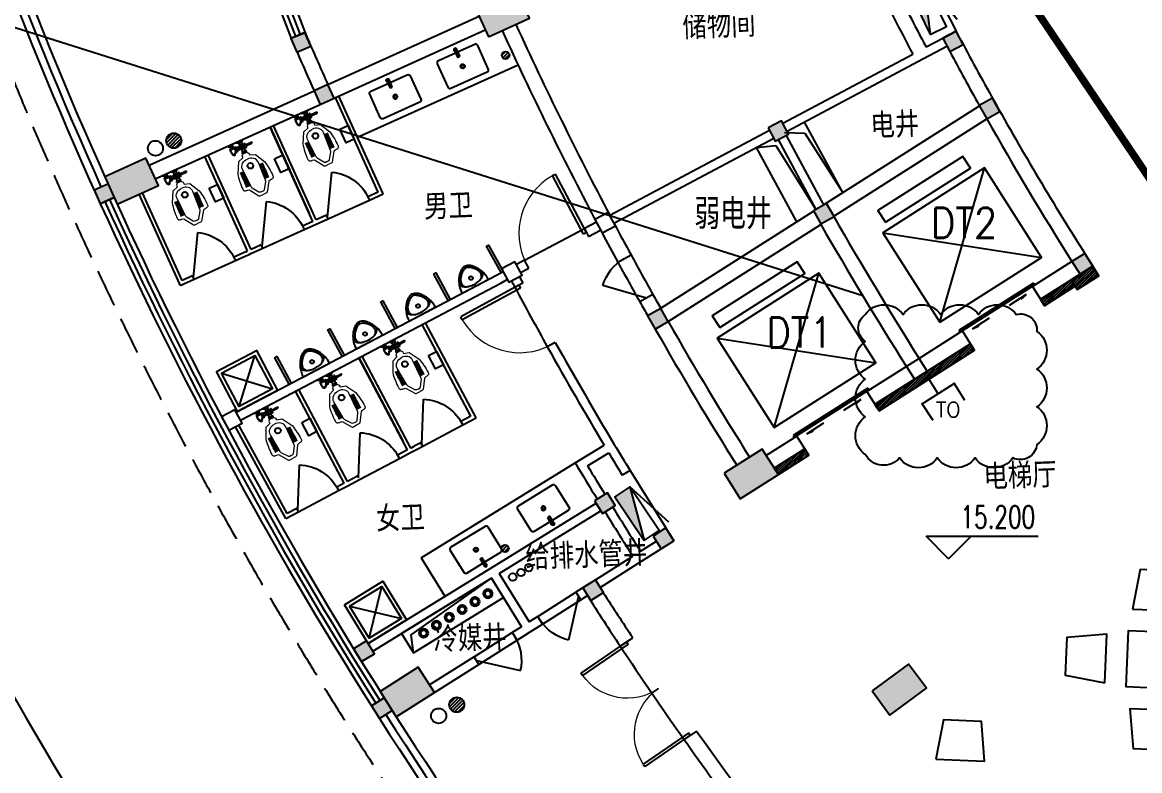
# Model space of a CAD drawing. Extents: x 13680 to 1640314, y -473492 to 65390.
# Drawn here: x 1470501 to 1485313, y -417729 to -407801 of the extents above; entities that cross this region are included whole.
import ezdxf
from ezdxf.enums import TextEntityAlignment as Align

# ---------------------------------------------------------------- set-up
doc = ezdxf.new("R2010")
doc.units = 0
doc.header["$LTSCALE"] = 1000
doc.header["$MEASUREMENT"] = 0
doc.linetypes.add('DASH', pattern=[0.35, 0.25, -0.1])
for name, color, linetype in [('0-桥架', 120, 'Continuous'), ('001', 93, 'Continuous'), ('ACS_FFG_FM_F', 7, 'Continuous'), ('AXIS', 1, 'Continuous'), ('COLUMN', 255, 'Continuous'), ('DIM_ELEV', 3, 'Continuous'), ('DIM_SYMB', 3, 'Continuous'), ('EQUIP-通讯', 6, 'Continuous'), ('LINE', 123, 'Continuous'), ('LVRTY', 153, 'Continuous'), ('PUB_HATCH', 8, 'Continuous'), ('PUB_TEXT', 7, 'Continuous'), ('S-提资20140812', 6, 'Continuous'), ('S-消防器材提资', 2, 'Continuous'), ('STAIR', 2, 'Continuous'), ('VPIPE-废水', 31, 'DASH'), ('VPIPE-污水', 2, 'DASH'), ('VPIPE-通气', 3, 'Continuous'), ('WALL', 255, 'Continuous'), ('WINDOW', 2, 'Continuous'), ('WIRE-照明', 120, 'Continuous'), ('卫生间洁具', 8, 'Continuous'), ('洁具', 5, 'Continuous'), ('装修家具', 8, 'Continuous')]:
    doc.layers.add(name, color=color, linetype=linetype)
doc.layers.add('74071 FF-SAN', color=4, linetype='Continuous', lineweight=20)
doc.layers.add('ACS_DLJ_QYG', color=6, linetype='Continuous', lineweight=50)
doc.styles.add('-DXTGEDITXT', font='GEDITXT', dxfattribs={"bigfont": 'DXT'})
doc.styles.add('_HZTXT', font='txt.shx', dxfattribs={"width": 0.8, "bigfont": 'HZTXT.shx'})
doc.styles.add('_TCH_DIM', font='SIMPLEX', dxfattribs={"bigfont": 'GBCBIG'})
doc.styles.add('_TCH_DIM_T3', font='SIMPLEX', dxfattribs={"width": 0.705882, "bigfont": 'GBCBIG'})
doc.styles.add('_TEL_DIM', font='SIMPLEX', dxfattribs={"width": 0.8, "height": 3.5, "bigfont": 'HZTXT'})
doc.styles.add('宋体', font='', dxfattribs={"width": 0.8})
doc.styles.get('宋体').set_extended_font_data('SimSun')
doc.linetypes.add('FENCELINE1', pattern='A,0.25,-0.1,[133,ltypeshp.shx,S=0.1,R=0,X=-0.1,Y=0],-0.1,1', length=1.45)
doc.dimstyles.new('_TCH_ARROW&&100', dxfattribs={"dimtxt": 297.5, "dimasz": 200, "dimexe": 250, "dimexo": 300, "dimgap": 126.25, "dimtad": 1, "dimdec": 0, "dimzin": 0, "dimdsep": 46, "dimtxsty": '_TCH_DIM_T3', "dimcen": 0.09, "dimclrt": 7, "dimazin": 2, "dimtfac": 1, "dimtdec": 0, "dimtix": 1, "dimtmove": 2, "dimatfit": 3, "dimfxl": 1, "dimtolj": 1, "dimtzin": 0, "dimarcsym": 0})

# ---------------------------------------------------------------- blocks, each defined once
blk = doc.blocks.new('dgfsadf')
at = {"layer": 'STAIR'}
for p, q in [((792700, -191091), (795200, -193291)), ((792700, -193291), (795200, -191091))]:
    blk.add_line(p, q, dxfattribs=at)
for points in [[(792700, -191091), (795200, -191091), (795200, -193291), (792700, -193291)], [(792863, -193444), (794950, -193444), (794950, -193732), (792863, -193732)]]:
    blk.add_lwpolyline(points, close=True, dxfattribs=at)
blk = doc.blocks.new('43f4f')
at = {"layer": '装修家具', "color": 4}
for points in [[(-14671, 28428), (-14217, 28887), (-14634, 29211), (-14989, 28856), (-14671, 28428)], [(-13738, 28902), (-13279, 28448), (-12956, 28865), (-13311, 29220), (-13738, 28902)], [(-13968, 27669), (-14498, 28199), (-13968, 28729), (-13437, 28199), (-13968, 27669)], [(-14197, 27496), (-14656, 27950), (-14980, 27533), (-14625, 27178), (-14197, 27496)], [(-13265, 27969), (-13719, 27510), (-13302, 27187), (-12947, 27542), (-13265, 27969)]]:
    blk.add_lwpolyline(points, dxfattribs=at)
blk = doc.blocks.new('xfx-gz')
at = {"layer": 'S-消防器材提资'}
blk.add_hatch(color=8, dxfattribs=at).paths.add_polyline_path([(0, 240), (0, 0), (700, 0)])
at = {"layer": 'S-消防器材提资', "color": 8}
for p, q in [((678, 408), (0, 240)), ((0, 240), (700, 0))]:
    blk.add_line(p, q, dxfattribs=at)
blk.add_lwpolyline([(700, 0), (700, 240), (0, 240), (0, 0)], close=True, dxfattribs=at)
blk = doc.blocks.new('*D378')
at = {"layer": 'AXIS', "color": 0, "lineweight": -2, "transparency": 16777216}
for p, q in [((1584197, -427019), (1581964, -428027)), ((1588007, -434080), (1585938, -435393))]:
    blk.add_line(p, q, dxfattribs=at)
blk.add_arc((1635964, -403645), 59000, 204.49413, 212.20578, dxfattribs=at)
at = {"layer": 'AXIS', "color": 0, "transparency": 16777216}
for points in [[(1582244, -428120), (1582305, -428093), (1582192, -427925)], [(1586070, -435072), (1586014, -435108), (1586149, -435259)]]:
    blk.add_solid(points, dxfattribs=at)
at = {"layer": 'Defpoints', "color": 0, "transparency": 16777216}
for p in [(1635964, -403645), (1584470, -426896), (1583395, -430431), (1588260, -433920)]:
    blk.add_point(p, dxfattribs=at)
at = {"layer": 'AXIS', "color": 7, "transparency": 16777216, "insert": (1584283, -431531), "char_height": 297.5, "attachment_point": 5, "rotation": 298.35, "style": '_TCH_DIM_T3'}
blk.add_mtext('\\A1;8.1°', dxfattribs=at)
blk = doc.blocks.new('*D388')
at = {"layer": 'AXIS', "color": 0, "lineweight": -2, "transparency": 16777216}
for p, q in [((1579164, -403645), (1575914, -403645)), ((1627079, -459746), (1626570, -462956))]:
    blk.add_line(p, q, dxfattribs=at)
blk.add_arc((1635964, -403645), 59800, 180.19165, 260.80826, dxfattribs=at)
at = {"layer": 'AXIS', "color": 0, "transparency": 16777216}
for points in [[(1576131, -403845), (1576198, -403845), (1576164, -403645)], [(1626417, -462645), (1626407, -462710), (1626610, -462709)]]:
    blk.add_solid(points, dxfattribs=at)
at = {"layer": 'Defpoints', "color": 0, "transparency": 16777216}
for p in [(1579464, -403645), (1635964, -403645), (1582682, -430794), (1627126, -459450)]:
    blk.add_point(p, dxfattribs=at)
at = {"layer": 'AXIS', "color": 7, "transparency": 16777216, "insert": (1590701, -442304), "char_height": 297.5, "attachment_point": 5, "rotation": 310.5, "style": '_TCH_DIM_T3'}
blk.add_mtext('\\A1;81°', dxfattribs=at)
blk = doc.blocks.new('$DorLib2D$00000228')
at = {"color": 0}
blk.add_line((0.5, 0), (0, 0.866), dxfattribs=at)
blk.add_arc((0.5, 0), 1, 120, 180, dxfattribs=at)
blk = doc.blocks.new('A$C59BC2475')
at = {"layer": '卫生间洁具', "color": 8}
for p, q in [((15, 226), (50, 150)), ((42, 238), (76, 162))]:
    blk.add_line(p, q, dxfattribs=at)
for radius in [28.6, 19]:
    blk.add_circle((120, 29), radius, dxfattribs=at)
for centre, radius, start, end in [((22, 247), 21.9, 303.7888, 284.8126), ((22, 247), 11.7, 310.7142, 277.8871), ((22, 247), 10.2, 312.6958, 275.9055), ((23, 245), 2.73, 24.3007, 204.3007), ((298, 344), 295, 199.8088, 208.7925), ((-234, 104), 295, 19.8088, 28.7925), ((42, 203), 2.73, 204.3007, 24.3007)]:
    blk.add_arc(centre, radius, start, end, dxfattribs=at)
at = {"layer": '卫生间洁具', "color": 8, "extrusion": (-1.1128e-26, -1.18513e-26, -1)}
for centre in [(59, 165), (59, 164), (63, 156)]:
    blk.add_ellipse(centre, major_axis=(-13.3, -6), ratio=0.448066, start_param=3.141593, end_param=6.283185, dxfattribs=at)
blk = doc.blocks.new('A$C61F337F3')
at = {"layer": '卫生间洁具', "color": 4}
blk.add_lwpolyline([(-455, -170), (-683, -273, 0.414214), (-698, -313), (-559, -623, 0.414214), (-519, -638), (-36, -420, 0.414214), (-21, -380), (-161, -70, 0.414214), (-200, -55), (-429, -158)], format="xyb", dxfattribs=at)
at = {"layer": '卫生间洁具'}
blk.add_blockref('A$C59BC2475', (-480, -375), dxfattribs=at)
blk = doc.blocks.new('grgrewg')
at = {"layer": 'LVRTY', "color": 4}
blk.add_lwpolyline([(129402, -1172047), (130002, -1172047), (130002, -1172647), (129402, -1172647)], close=True, dxfattribs=at)
at = {"layer": 'LVRTY', "color": 8}
blk.add_lwpolyline([(129452, -1172097), (129952, -1172097), (129952, -1172597), (129452, -1172597)], close=True, dxfattribs=at)
for points in [[(129452, -1172097), (129952, -1172597)], [(129452, -1172597), (129952, -1172097)]]:
    blk.add_lwpolyline(points, dxfattribs=at)
blk = doc.blocks.new('$plan$00000387')
at = {"color": 4}
for points in [[(-195, 0), (195, 0, -0.056281), (192, -62, -0.051243), (175, -126, -0.047086), (144, -190, -0.038643), (109, -237, -0.050944), (77, -268, -0.073316), (37, -291, -0.092337), (0, -298, -0.092337), (-37, -291, -0.073316), (-77, -268, -0.050944), (-109, -237, -0.038643), (-144, -190, -0.047086), (-175, -126, -0.051243), (-192, -62, -0.056281)], [(0, -146, 0.999985), (0, -98, 0.999985)]]:
    blk.add_lwpolyline(points, format="xyb", close=True, dxfattribs=at)
at = {"color": 8}
for points in [[(-169, -140, -0.078162), (-171, -115, -0.158684), (-159, -87, -0.087457), (-117, -54, -0.073385), (-70, -37, -0.051629), (0, -29), (0, -29, -0.051629), (70, -37, -0.073385), (117, -54, -0.087457), (159, -87, -0.158684), (171, -115, -0.078162), (169, -140)], [(117, -54, -0.099174), (139, -85, -0.110283), (145, -118, -0.092873), (136, -158, -0.05733), (119, -188, -0.037877), (85, -227, -0.072182), (35, -264, -0.124936), (0, -273), (0, -273, -0.124936), (-35, -264, -0.072182), (-85, -227, -0.037877), (-119, -188, -0.05733), (-136, -158, -0.092873), (-145, -118, -0.110283), (-139, -85, -0.099174), (-117, -54)]]:
    blk.add_lwpolyline(points, format="xyb", dxfattribs=at)
blk = doc.blocks.new('A$C00DD16A7')
at = {"layer": 'WALL'}
h = blk.add_hatch(dxfattribs=at)
h.set_pattern_fill('ANSI31', color=8, scale=15)
h.set_pattern_definition([(45, (-30687.793, -41431.23), (-16.83798, 16.83798), [])])
h.paths.add_polyline_path([(-1654, -1393), (-1680, -1351), (-1638, -1324), (-1611, -1366), (-1527, -1313), (-1581, -1228), (-1986, -1485), (-1932, -1570)])
h.paths.add_polyline_path([(-652, -639), (-598, -723), (-28, -361), (-39, -345), (88, -264), (98, -281), (668, 81), (615, 165)])
h.paths.add_polyline_path([(1597, 670), (1681, 723), (1654, 766), (1697, 792), (1723, 750), (2002, 927), (1949, 1012), (1544, 755)])
at = {"layer": 'WALL', "color": 2}
for points in [[(1544, 755), (1949, 1012), (2002, 927), (1597, 670)], [(-598, -723), (668, 81), (615, 165), (-652, -639)], [(-1932, -1570), (-1527, -1313), (-1581, -1228), (-1986, -1485)]]:
    blk.add_lwpolyline(points, close=True, dxfattribs=at)
for points in [[(1654, 766), (1681, 723), (1723, 750), (1697, 792), (1654, 766)], [(-39, -345), (-28, -361), (98, -281), (88, -264), (-39, -345)], [(-1680, -1351), (-1654, -1393), (-1611, -1366), (-1638, -1324), (-1680, -1351)]]:
    blk.add_lwpolyline(points, dxfattribs=at)
at = {"layer": 'WALL', "color": 1}
for centre in [(1689, 758), (-1646, -1358)]:
    blk.add_circle(centre, 15, dxfattribs=at)
blk = doc.blocks.new('A$C3F8F24B0')
at = {"layer": 'WALL'}
h = blk.add_hatch(dxfattribs=at)
h.set_pattern_fill('ANSI31', color=8, scale=15)
h.set_pattern_definition([(45, (-136182.277, -35183.407), (-16.8379802, 16.8379802), [])])
h.paths.add_polyline_path([(0, 127), (80, 0), (368, 182), (287, 309)])
at = {"layer": 'WALL', "color": 2}
blk.add_lwpolyline([(0, 127), (80, 0), (368, 182), (287, 309), (0, 127)], dxfattribs=at)
blk = doc.blocks.new('A$C6CAE1B6A')
at = {"color": 8}
for p, q in [((186, 387), (186, 325)), ((209, 387), (209, 326)), ((233, 387), (233, 327)), ((257, 387), (257, 328)), ((281, 387), (281, 329)), ((305, 387), (305, 330)), ((329, 387), (329, 331)), ((353, 387), (353, 332)), ((376, 387), (376, 333)), ((732, 361), (716, 361)), ((732, 338), (716, 338)), ((755, 366), (732, 366)), ((755, 331), (732, 331)), ((770, 391), (770, 311)), ((664, 240), (622, 240)), ((663, 201), (622, 201)), ((753, 240), (714, 240)), ((753, 201), (715, 201)), ((770, 268), (770, 172)), ((186, 53), (186, 115)), ((209, 53), (209, 114)), ((233, 53), (233, 113)), ((257, 53), (257, 112)), ((281, 53), (281, 111)), ((305, 53), (305, 110)), ((329, 53), (329, 109)), ((353, 53), (353, 108)), ((376, 53), (376, 107))]:
    blk.add_line(p, q, dxfattribs=at)
for points in [[(716, 374), (712, 374), (712, 378), (706, 378), (706, 382), (671, 382), (671, 376), (646, 376), (646, 363), (631, 363), (631, 344), (646, 344), (646, 329), (661, 329), (661, 324), (667, 324), (667, 313), (707, 313), (719, 321)], [(605, 247), (605, 193)], [(622, 193), (622, 247)], [(669, 245), (669, 263), (712, 263), (712, 243)], [(712, 197), (712, 178), (669, 178), (669, 195)], [(683, 167), (683, 83), (686, 80), (686, 76), (690, 76)], [(697, 167), (697, 83), (694, 80), (694, 76), (690, 76)]]:
    blk.add_lwpolyline(points, dxfattribs=at)
for points in [[(719, 313), (660, 313), (660, 293), (719, 293)], [(732, 379), (716, 379), (716, 321), (732, 321)], [(718, 178), (662, 178), (662, 167), (718, 167)], [(671, 293), (709, 293), (709, 263), (671, 263)]]:
    blk.add_lwpolyline(points, close=True, dxfattribs=at)
for centre, radius in [((416, 220), 37.7), ((689, 220), 32.4), ((689, 220), 12)]:
    blk.add_circle(centre, radius, dxfattribs=at)
for centre, radius, start, end in [((808, 351), 55, 133.5861, 226.4139), ((614, 239), 12, 43.7102, 136.2898), ((614, 201), 12, 223.7102, 316.2898), ((817, 220), 67.5, 135.0245, 224.9756)]:
    blk.add_arc(centre, radius, start, end, dxfattribs=at)
at = {"layer": '74071 FF-SAN', "color": 8}
for points in [[(605, 220), (605, 244), (578, 269), (551, 269), (526, 343), (387, 417, 0.052543), (173, 440, 0.132929), (154, 435, 0.161391), (145, 425, 0.043176), (139, 407, 0.005173), (135, 387), (130, 361), (5, 279, 0.19508), (0, 262), (0, 220)], [(41, 220), (41, 242, -0.210701), (52, 261), (136, 319, -0.078002), (159, 324), (413, 335, -0.245665), (487, 300, -0.196051), (513, 220, -0.196051)], [(605, 220), (605, 196), (578, 171), (551, 171), (526, 97), (387, 23, -0.052543), (173, 0, -0.132929), (154, 5, -0.161391), (145, 15, -0.043176), (139, 33, -0.005173), (135, 53), (130, 79), (5, 161, -0.19508), (0, 178), (0, 220)], [(41, 220), (41, 198, 0.210701), (52, 179), (136, 121, 0.078002), (159, 116), (413, 105, 0.245665), (487, 140, 0.196051), (513, 220, 0.196051)]]:
    blk.add_lwpolyline(points, format="xyb", dxfattribs=at)
blk = doc.blocks.new('$DorLib2D$00000130')
at = {"color": 0, "linetype": 'Continuous'}
for p, q in [((-0.533, 0.66), (-0.533, 0.513)), ((0, 0.66), (-0.533, 0.66)), ((0, 0.513), (0, 0.66)), ((0.533, 0.66), (0, 0.66)), ((0.533, 0.66), (0.533, 0.513)), ((0, 0.513), (-0.533, 0.513)), ((0.533, 0.513), (0, 0.513)), ((-0.385, 0.269), (-0.14, 0.269)), ((-0.385, 0.269), (-0.3, 0.214)), ((-0.3, 0.214), (-0.3, 0.269)), ((0.385, 0.269), (0.14, 0.269)), ((0.3, 0.214), (0.3, 0.269)), ((0.385, 0.269), (0.3, 0.214))]:
    blk.add_line(p, q, dxfattribs=at)
blk = doc.blocks.new('$DorLib2D$00000114')
at = {"color": 0}
blk.add_line((0.5, 0), (-0.207, 0.707), dxfattribs=at)
blk.add_arc((0.5, 0), 1, 135, 180, dxfattribs=at)
blk = doc.blocks.new('$DorLib2D$00000001')
for p, q in [((0.45, 0.975), (0.5, 0.975)), ((0.45, 0), (0.45, 0.975)), ((0.5, 0), (0.5, 0.975)), ((0.5, 0), (0.45, 0))]:
    blk.add_line(p, q)
at = {"lineweight": 13}
blk.add_arc((0.475, 0), 0.975, 91.4693, 180, dxfattribs=at)
blk = doc.blocks.new('$DorLib2D$00000002')
for p, q in [((-0.5, 0), (-0.5, 0.4875)), ((-0.475, 0.4875), (-0.5, 0.4875)), ((-0.475, 0), (-0.475, 0.4875)), ((0.475, 0), (0.475, 0.4875)), ((0.475, 0.4875), (0.5, 0.4875)), ((0.5, 0), (0.5, 0.4875)), ((-0.5, 0), (-0.475, 0)), ((0.5, 0), (0.475, 0))]:
    blk.add_line(p, q)
at = {"lineweight": 13}
for centre, start, end in [((-0.4875, 0), 0, 88.53072), ((0.4875, 0), 91.46928, 180)]:
    blk.add_arc(centre, 0.4875, start, end, dxfattribs=at)
blk = doc.blocks.new('_FZHK')
blk.add_lwpolyline([(-0.5, -0.5), (0.5, -0.5), (0.5, 0.5), (-0.5, 0.5)], close=True)
blk = doc.blocks.new('$WINLIB2D$00000001')
at = {"color": 0}
for points in [[(-0.5, 0.5), (-0.5, -0.5)], [(-0.5, 0.5), (0.5, 0.5)], [(0.5, -0.5), (0.5, 0.5)], [(0.5, 0.1667), (-0.5, 0.1667)], [(0.5, -0.1667), (-0.5, -0.1667)], [(-0.5, -0.5), (0.5, -0.5)]]:
    blk.add_lwpolyline(points, dxfattribs=at)
blk = doc.blocks.new('$equip$00001847')
for p, q in [((-0.5, 0.499), (-0.5, 0.999)), ((0.5, 0.999), (0.5, 0.499)), ((0.5, 0.499), (-0.5, 0.499)), ((0, 0.5), (0, 0))]:
    blk.add_line(p, q)
for p in [(-0.5, 0.999), (0.5, 0.999), (-0.5, 0.499), (0.5, 0.499), (0, 0)]:
    blk.add_point(p)
at = {"color": 7, "style": '_TEL_DIM'}
blk.add_attdef('$TEXT$', text='', height=0.4, dxfattribs=at).set_placement((0, 0.999), align=Align.MIDDLE_CENTER)
at = {"color": 7, "style": '_TEL_DIM', "flags": 1}
blk.add_attdef('A', text='', height=0.00002, dxfattribs=at).set_placement((0, 0), align=Align.MIDDLE_CENTER)
blk = doc.blocks.new('5FX')
at = {"layer": '001'}
h = blk.add_hatch(dxfattribs=at)
h.set_pattern_fill('ANSI31', color=256, scale=20, style=0)
h.set_pattern_definition([(45, (989963.85, 1504218.785), (-22.4506403, 22.4506403), [])])
edge = h.paths.add_edge_path()
edge.add_arc((1586853.7, -425533.2), 100, 0, 360)
h = blk.add_hatch(dxfattribs=at)
h.set_pattern_fill('ANSI31', color=256, scale=20, style=0)
h.set_pattern_definition([(45, (993714.712, 1496734.785), (-22.4506403, 22.4506403), [])])
edge = h.paths.add_edge_path()
edge.add_arc((1590604.6, -433017.2), 100, 0, 360)
at = {"layer": 'PUB_HATCH', "linetype": 'ByBlock'}
h = blk.add_hatch(color=256, dxfattribs=at)
h.paths.add_polyline_path([(1591405.3, -423544.1), (1590858.4, -423791), (1591023, -424155.6), (1591569.9, -423908.7)])
h.paths.add_polyline_path([(1588894.9, -424788.3), (1588712.6, -424870.6), (1588794.9, -425052.9), (1588977.2, -424970.6)])
h.paths.add_polyline_path([(1588589.8, -424097.2), (1588406.3, -424176.8), (1588485.9, -424360.3), (1588669.4, -424280.6)])
h = blk.add_hatch(color=256, dxfattribs=at)
h.paths.add_polyline_path([(1597316.7, -424256.2), (1597223.1, -424079.4), (1597046.4, -424173), (1597140, -424349.8)])
h.paths.add_polyline_path([(1597804, -425144.9), (1597706.2, -424970.4), (1597531.8, -425068.2), (1597629.5, -425242.7)])
for points in [[(1595004.4, -425445.9), (1594910.8, -425269.1), (1594734.1, -425362.7), (1594827.7, -425539.5)], [(1586648.3, -426130.8), (1586483.7, -425766.2), (1585936.8, -426013.1), (1585978.4, -426105.2), (1585796.1, -426187.5), (1585878.4, -426369.7), (1586060.8, -426287.4, 0.0004516), (1586101.7, -426377.5)], [(1595507.3, -426365.5), (1595333.1, -426463.8), (1595431.4, -426638), (1595605.6, -426539.7)], [(1593309.1, -427760.2), (1593135.1, -427859), (1593233.9, -428032.9), (1593407.8, -427934.1)], [(1594868.4, -429962.5), (1594654.1, -429624.8), (1594147.5, -429946.3), (1594361.8, -430284)], [(1592550.4, -431527.4), (1592442.1, -431359.3), (1592274, -431467.7), (1592382.3, -431635.8)], [(1596829.7, -432799.3), (1596592.1, -432477.5), (1596109.4, -432834), (1596347.1, -433155.8)]]:
    blk.add_hatch(color=256, dxfattribs=at).paths.add_polyline_path(points)
h = blk.add_hatch(color=256, dxfattribs=at)
h.paths.add_polyline_path([(1601454.1, -425783.1), (1601239.8, -425445.3), (1600733.2, -425766.8), (1600947.5, -426104.6)])
h.paths.add_polyline_path([(1598929.3, -427030.1), (1598760.4, -427137.3), (1598867.6, -427306.1), (1599036.4, -427199)])
h = blk.add_hatch(color=256, dxfattribs=at)
h.paths.add_polyline_path([(1592601.6, -430205.1), (1592431.2, -430309.9), (1592536, -430480.2), (1592706.4, -430375.4)])
h.paths.add_polyline_path([(1593376.8, -430672.2), (1593207.9, -430779.4), (1593315.1, -430948.3), (1593483.9, -430841.1)])
h = blk.add_hatch(color=256, dxfattribs=at)
h.paths.add_polyline_path([(1589407.8, -432169.9), (1589237.6, -432274.7, 0.0009124), (1589342.4, -432445), (1589512.6, -432340.3)])
h.paths.add_polyline_path([(1590309, -432856), (1590094.7, -432518.3), (1589588.4, -432839.6, 0.0004562), (1589641.7, -432924.1), (1589641.7, -432924.2), (1589802.4, -433177.5)])
h.paths.add_polyline_path([(1589641.6, -432924.2), (1589472.8, -433031.4), (1589580, -433200.2), (1589748.8, -433093.1)])
at = {"layer": '洁具'}
h = blk.add_hatch(dxfattribs=at)
h.set_pattern_fill('ANSI31', color=256, scale=20, style=0)
h.set_pattern_definition([(45, (1500452.903, -517011.638), (-22.45064, 22.45064), [])])
h.paths.add_polyline_path([(1591302.7, -424401.2, 1), (1591202.7, -424401.2, 1)])
h = blk.add_hatch(dxfattribs=at)
h.set_pattern_fill('ANSI31', color=256, scale=20, style=0)
h.set_pattern_definition([(45, (1500442.92, -523554.926), (-22.45064, 22.45064), [])])
h.paths.add_polyline_path([(1591292.7, -430944.5, 1), (1591192.7, -430944.5, 1)])
at = {"layer": '001'}
for centre in [(1586609.4, -425634.5), (1586853.7, -425533.2), (1590604.6, -433017.2), (1590363.8, -433165)]:
    blk.add_circle(centre, 100, dxfattribs=at)
at = {"layer": 'ACS_DLJ_QYG'}
for centre in [(1590846.4, -431648.8), (1591016.7, -431544), (1590676.1, -431753.6), (1590335.4, -431963.2), (1590505.7, -431858.4), (1590165, -432068)]:
    blk.add_circle(centre, 50, dxfattribs=at)
at = {"layer": 'ACS_FFG_FM_F'}
blk.add_lwpolyline([(1589870.5, -432074), (1590031.2, -432327.3), (1591223, -431593.3), (1591065.9, -431337.8)], close=True, dxfattribs=at)
blk.add_lwpolyline([(1590031.2, -432327.3), (1589999.2, -432088.3), (1591065.9, -431337.8)], dxfattribs=at)
at = {"layer": 'DIM_ELEV'}
for p, q in [((1597125.5, -431080.4), (1596825.5, -430780.4)), ((1596825.5, -430780.4), (1598312.5, -430780.4)), ((1597125.5, -431080.4), (1597425.5, -430780.4))]:
    blk.add_line(p, q, dxfattribs=at)
at = {"layer": 'DIM_SYMB'}
blk.add_lwpolyline([(1586763.8, -423318.5, 0, 0, 0), (1586665, -424085.8, 80, 0, 0), (1586626.6, -424383.3, 0, 0, 0)], format="xyseb", dxfattribs=at)
at = {"layer": 'LINE', "linetype": 'DASH', "ltscale": 2}
for radius, start, end in [(55400, 179.17262, 261.82632), (40400, 178.86539, 262.13356)]:
    blk.add_arc((1635964.4, -403645.3), radius, start, end, dxfattribs=at)
at = {"layer": 'LVRTY'}
blk.add_line((1589426.1, -426277.3), (1589446.7, -426322.8), dxfattribs=at)
at = {"layer": 'PUB_TEXT', "linetype": 'Continuous', "ltscale": 1.1}
for p, q in [((1595722.1, -426222.8), (1595212.2, -425281.6)), ((1594948.4, -425424.4), (1595218.7, -425432.9)), ((1595218.7, -425432.9), (1595713.8, -426207.6)), ((1594578.7, -425623.7), (1594833, -425597.2)), ((1595113.1, -426610.2), (1594578.7, -425623.7)), ((1594833, -425597.2), (1595366.8, -426448.8))]:
    blk.add_line(p, q, dxfattribs=at)
at = {"layer": 'STAIR'}
for p, q in [((1586060.8, -426287.4), (1585878.4, -426369.7)), ((1589641.6, -432924.2), (1589472.7, -433031))]:
    blk.add_line(p, q, dxfattribs=at)
at = {"layer": 'VPIPE-废水', "linetype": 'Continuous'}
blk.add_circle((1591560, -431198.6), 50, dxfattribs=at)
at = {"layer": 'VPIPE-污水', "linetype": 'Continuous'}
blk.add_circle((1591345.6, -431323.2), 50, dxfattribs=at)
at = {"layer": 'VPIPE-通气', "linetype": 'Continuous'}
blk.add_circle((1591456.3, -431262.8), 50, dxfattribs=at)
at = {"layer": 'WALL', "color": 8, "linetype": 'ByBlock'}
for p, q in [((1596775.5, -423207.2), (1597223, -424079.1)), ((1592901.4, -429909.2), (1593376.8, -430672.2))]:
    blk.add_line(p, q, dxfattribs=at)
at = {"layer": 'WALL'}
for p, q in [((1588895, -424788.3), (1590900, -423883)), ((1588977.2, -424970.6), (1590982.3, -424065.3)), ((1597046.4, -424173), (1597223, -424079.1)), ((1588593.8, -424104.7), (1588593.1, -424105)), ((1596825.7, -424290.4), (1597046.4, -424173)), ((1596793.6, -424443.4), (1597102.5, -424279.1)), ((1594927.1, -425299.9), (1596649.1, -424384.3)), ((1594983.2, -425405.9), (1596793.6, -424443.4)), ((1586525.2, -425858.3), (1588712.6, -424870.6)), ((1586607.5, -426040.5), (1588794.9, -425052.9)), ((1595468.4, -426384.2), (1597533.3, -425070.9)), ((1595603.2, -426535.5), (1597631.3, -425245.6)), ((1592631.6, -426520.4), (1594750.5, -425393.8)), ((1592687.8, -426626.4), (1594806.7, -425499.8)), ((1594863.9, -425520.3), (1595365.2, -426445.7)), ((1594969.9, -425464.2), (1595468.4, -426384.2)), ((1585796.1, -426187.5), (1585978.4, -426105.2)), ((1585796.1, -426187.5), (1585878.4, -426369.7)), ((1585878.4, -426369.7), (1586060.7, -426287.4)), ((1593308, -427758.2), (1595335.8, -426468.5)), ((1592455, -426614.3), (1592296.3, -426698.7)), ((1592296.3, -426698.7), (1592352.7, -426804.6)), ((1592352.7, -426804.6), (1592511.1, -426720.4)), ((1593406.9, -427932.3), (1595430.7, -426645.2)), ((1591501.7, -427121.2), (1591395.3, -427177.8)), ((1591558, -427227.2), (1591501.7, -427121.2)), ((1592740.2, -427146.6), (1592915.3, -427050)), ((1598760.4, -427137.3), (1598236.8, -427469.5)), ((1587680.4, -429136.9), (1591130.6, -427318.5)), ((1591130.4, -427318.6), (1591218.7, -427271.7)), ((1591451.4, -427283.8), (1591558, -427227.2)), ((1598344, -427638.4), (1598867.6, -427306.1)), ((1599036.4, -427199), (1599036.5, -427198.9)), ((1587736.6, -429243), (1591186.5, -427424.7)), ((1591186.7, -427424.6), (1591274.8, -427377.7)), ((1591373.8, -427478.2), (1591479.1, -427420.7)), ((1598236.8, -427469.5), (1598344, -427638.4)), ((1593205.2, -427575.3), (1593030, -427671.9)), ((1597308.1, -428058.9), (1596734.1, -428423.2)), ((1597415.2, -428227.8), (1597308.1, -428058.9)), ((1591910.4, -428210.6), (1591805.1, -428268.2)), ((1596841, -428592.2), (1597415.2, -428227.8)), ((1596565, -428530.5), (1596041.4, -428862.8)), ((1596148.6, -429031.7), (1596672.2, -428699.4)), ((1596041.4, -428862.8), (1596148.6, -429031.7)), ((1587503.4, -429230.2), (1587503.5, -429230.2)), ((1587503.4, -429230.2), (1587559.4, -429336.4)), ((1587559.4, -429336.4), (1587559.7, -429336.2)), ((1595112.7, -429452.2), (1594707.6, -429709.2)), ((1595219.8, -429621.1), (1595112.7, -429452.2)), ((1592175.6, -429809.7), (1592558.9, -429573.9)), ((1592339.4, -429849.8), (1592620.5, -429676.9)), ((1594814.8, -429878.1), (1595219.8, -429621.1)), ((1592901.4, -429909.2), (1592799, -429971.7)), ((1591054.1, -431204.1), (1592452.2, -430344)), ((1591168.1, -431274.9), (1592515.1, -430446.2)), ((1593419.7, -430739.8), (1593419.7, -430739.8)), ((1593419.7, -430739.8), (1593484, -430841.1)), ((1593039.3, -430981.2), (1593250.8, -430847)), ((1593053.1, -431114.6), (1593399.5, -430894.7)), ((1593399.5, -430894.7), (1593484, -430841.1)), ((1592442.5, -431359.9), (1592938, -431045.5)), ((1592507.5, -431460.8), (1593053.1, -431114.6)), ((1589428.8, -432204), (1591054.1, -431204.1)), ((1589491.7, -432306.2), (1591065.9, -431337.8)), ((1591065.9, -431337.8), (1591462.2, -431982)), ((1591168.1, -431274.9), (1591563.5, -431917.7)), ((1592352.6, -431417), (1592184.9, -431523.4)), ((1592184.9, -431523.4), (1592249.2, -431624.7)), ((1592249.2, -431624.7), (1592335.7, -431569.8)), ((1591678.3, -431844.9), (1591563.5, -431917.7)), ((1591742.6, -431946.2), (1591678.3, -431844.9)), ((1591462.2, -431982), (1591340.4, -432059.3)), ((1591340.4, -432059.3), (1591404.7, -432160.7)), ((1591404.7, -432160.7), (1591576.5, -432051.6)), ((1591576.5, -432051.6), (1591742.6, -431946.2)), ((1592772.2, -432240.3), (1592937.4, -432127.5)), ((1589258.3, -432308.9), (1589258.4, -432308.8)), ((1589258.3, -432308.9), (1589321.1, -432411.1)), ((1589321.1, -432411.1), (1589321.3, -432411)), ((1590833.8, -432380.8), (1590244.7, -432754.7)), ((1590309, -432856), (1590898.1, -432482.2)), ((1590898.1, -432482.2), (1590833.8, -432380.8)), ((1589472.8, -433031.4), (1589641.6, -432924.2)), ((1589641.6, -432924.2), (1589748.8, -433093.1)), ((1589472.8, -433031.4), (1589580, -433200.2)), ((1589580, -433200.2), (1589748.8, -433093.1)), ((1593783.4, -433366.1), (1593618.3, -433478.9))]:
    blk.add_line(p, q, dxfattribs=at)
for centre, radius, start, end in [((1635964.4, -403645.3), 44450, 206.39368, 207.81178), ((1635964.4, -403645.3), 44250, 206.54185, 207.81093), ((1635964.4, -403645.3), 49200, 204.53232, 207.78375), ((1635964.4, -403645.3), 49000, 204.53279, 207.82925), ((1635964.5, -403645.3), 43800.1, 207.80899, 207.80945), ((1635964.4, -403645.3), 51600, 203.35957, 203.46113), ((1635964.4, -403645.3), 51600, 203.46113, 204.18896), ((1635964.5, -403645.3), 43800.1, 207.98934, 209.26306), ((1635964.4, -403645.3), 51800, 203.57175, 204.18939), ((1635964.5, -403645.3), 44000.1, 207.96612, 207.98914), ((1635964.5, -403645.3), 44000.1, 208.07029, 209.13588), ((1635964.5, -403645.3), 43800.1, 209.26609, 212.4), ((1635964.5, -403645.3), 44000.1, 209.40074, 212.26978), ((1642559, -399566.4), 54153.8, 209.87605, 212.19942), ((1635964.4, -403645.3), 49000, 207.96957, 208.53175), ((1642559, -399566.4), 54353.8, 209.88067, 212.20016), ((1635964.4, -403645.3), 49200, 208.01666, 208.53318), ((1635964.5, -403645.3), 43800.1, 212.4, 212.53081), ((1635964.3, -403645.6), 50440, 208.01357, 208.12228), ((1635964.3, -403645.6), 50560, 208.0133, 208.12349), ((1635964.4, -403645.3), 49000, 209.23333, 209.4787), ((1635964.4, -403645.3), 49200, 209.23191, 209.48182), ((1635964.4, -403645.3), 49000, 209.71285, 212.16614), ((1635964.4, -403645.3), 49200, 209.71473, 212.16709), ((1635964.3, -403645.6), 50440, 209.14462, 210.9193), ((1635964.3, -403645.6), 50560, 209.14341, 210.85206), ((1635964.3, -403645.6), 50560, 210.98805, 211.37863), ((1635964.3, -403645.6), 50440, 210.9193, 211.37863), ((1635964.3, -403645.6), 51010, 210.85866, 211.48766), ((1635964.3, -403645.6), 50890, 210.99202, 211.48739), ((1635964.3, -403645.6), 50890, 211.71257, 212.48987), ((1635964.3, -403645.6), 51010, 211.7123, 212.48966), ((1635964.4, -403645.3), 51800, 212.62122, 213.50616), ((1635964.4, -403645.3), 51600, 212.7101, 213.50294), ((1635964.4, -403645.3), 51600, 215.16857, 216.5105), ((1635964.4, -403645.3), 51800, 215.16536, 216.62121)]:
    blk.add_arc(centre, radius, start, end, dxfattribs=at)
at = {"layer": 'WINDOW'}
for p, q in [((1591501.7, -427121.2), (1592296.3, -426698.7)), ((1591678.3, -431844.9), (1592184.9, -431523.4)), ((1591742.6, -431946.2), (1592249.2, -431624.7)), ((1590833.8, -432380.8), (1591340.4, -432059.3)), ((1590898.1, -432482.2), (1591404.7, -432160.7))]:
    blk.add_line(p, q, dxfattribs=at)
for centre, radius, start, end in [((1635964.4, -403645.3), 40867, 179.53315, 261.46579), ((1635964.4, -403645.3), 40800, 179.43829, 261.56064), ((1635964.4, -403645.3), 41000, 179.72053, 261.27841), ((1635964.4, -403645.3), 40933, 179.62629, 261.37265), ((1635964.4, -403645.3), 55000, 196.2, 204.3), ((1635964.4, -403645.3), 54800, 196.40911, 204.08983), ((1635964.4, -403645.3), 54800, 204.40455, 212.29545), ((1635964.4, -403645.3), 55000, 204.40417, 212.29545), ((1635964.4, -403645.3), 54933, 204.4043, 212.29545), ((1635964.4, -403645.3), 54867, 204.40443, 212.29545), ((1635964.4, -403645.3), 49200, 208.53318, 209.23191), ((1635964.4, -403645.3), 49000, 208.53175, 209.23333), ((1635964.3, -403645.6), 50560, 208.12349, 209.14341), ((1635964.4, -403645.3), 51800, 213.50616, 215.16536), ((1635942.9, -403663.7), 54971.6, 212.50006, 228.49994), ((1635964.4, -403645.3), 54800, 212.60911, 228.39089)]:
    blk.add_arc(centre, radius, start, end, dxfattribs=at)
at = {"layer": 'WINDOW', "linetype": 'FENCELINE1', "ltscale": 0.5}
for centre, radius, start, end in [((1635966.4, -403645.1), 54902, 196.30399, 204.19498), ((1635942.9, -403663.7), 54871.6, 212.50006, 228.49994)]:
    blk.add_arc(centre, radius, start, end, dxfattribs=at)
at = {"layer": '卫生间洁具', "color": 4}
for p, q in [((1589289.2, -425488), (1591416.7, -424527.5)), ((1589562.8, -426215.5), (1588996.8, -424962)), ((1589628.9, -426240.5), (1589042.4, -424941.4)), ((1588697, -426606.5), (1588130.9, -425352.9)), ((1588133.6, -425358.8), (1588648, -426498)), ((1588742.5, -426585.9), (1588176.5, -425332.3)), ((1587831, -426997.5), (1587265, -425743.9)), ((1587876.6, -426976.9), (1587310.6, -425723.3)), ((1586932.4, -427437.2), (1586394.3, -426245.4)), ((1586965.2, -427388.4), (1586439.8, -426224.9)), ((1589562.8, -426215.5), (1589426.1, -426277.3)), ((1589446.7, -426322.8), (1589628.9, -426240.5)), ((1588740.3, -426641.8), (1588899.8, -426569.7)), ((1588879.2, -426524.2), (1588742.5, -426585.9)), ((1588899.8, -426569.7), (1588879.2, -426524.2)), ((1588697, -426606.5), (1588560.2, -426668.2)), ((1588560.2, -426668.2), (1588580.8, -426713.8)), ((1588580.8, -426713.8), (1588740.3, -426641.8)), ((1587808.3, -427007.7), (1587648.8, -427079.8)), ((1587806, -427063.6), (1587851.6, -427043)), ((1587808.3, -427007.7), (1587831, -426997.5)), ((1587851.6, -427043), (1587874.4, -427032.7)), ((1587851.6, -427043), (1587851.6, -427043)), ((1587874.4, -427032.7), (1588034, -426960.7)), ((1588013.4, -426915.1), (1587876.6, -426976.9)), ((1588034, -426960.7), (1588013.4, -426915.1)), ((1587648.8, -427079.8), (1587669.3, -427125.3)), ((1587669.3, -427125.3), (1587806, -427063.6)), ((1587806, -427063.6), (1587806, -427063.6)), ((1587101.9, -427326.7), (1586965.2, -427388.4)), ((1587122.5, -427372.2), (1587101.9, -427326.7)), ((1586940.2, -427454.5), (1586929.9, -427431.7)), ((1586940.2, -427454.5), (1586985.8, -427434)), ((1586985.8, -427434), (1587122.5, -427372.2)), ((1586985.8, -427434), (1586985.8, -427434)), ((1590792.5, -429191), (1590147.9, -427972.5)), ((1590860, -429211.8), (1590192.1, -427949.1)), ((1589952.7, -429635.2), (1589306.8, -428414.1)), ((1589309.8, -428419.8), (1589894.3, -429524.7)), ((1589996.9, -429611.8), (1589351, -428390.7)), ((1589112.9, -430079.5), (1588466.9, -428858.4)), ((1589157.1, -430056.1), (1588511.1, -428835)), ((1590792.5, -429191), (1590659.9, -429261.1)), ((1590659.9, -429261.1), (1590683.3, -429305.3)), ((1590683.3, -429305.3), (1590860, -429211.8)), ((1588336.7, -430546.7), (1587669.6, -429329.5)), ((1588356.8, -430479.5), (1587713.8, -429306.1)), ((1590129.5, -429541.7), (1590041.1, -429588.4)), ((1590152.9, -429585.9), (1590129.5, -429541.7)), ((1589952.7, -429635.2), (1589820.1, -429705.3)), ((1589820.1, -429705.3), (1589843.5, -429749.5)), ((1589843.5, -429749.5), (1589998.2, -429667.7)), ((1589996.9, -429611.8), (1590041.1, -429588.4)), ((1589998.2, -429667.7), (1590042.4, -429644.3)), ((1590042.2, -429643.9), (1590086.4, -429620.6)), ((1590042.2, -429643.9), (1590042.4, -429644.3)), ((1590086.4, -429620.6), (1590086.6, -429620.9)), ((1590086.6, -429620.9), (1590152.9, -429585.9)), ((1590131.3, -431067.4), (1592175.6, -429809.7)), ((1589289.8, -429985.9), (1589157.1, -430056.1)), ((1589112.9, -430079.5), (1589015.1, -430131.2)), ((1589015.1, -430131.2), (1589038.5, -430175.4)), ((1589038.5, -430175.4), (1589158.4, -430112)), ((1589158.4, -430112), (1589313.2, -430030.1)), ((1588484.7, -430411.8), (1588356.8, -430479.5)), ((1588508.1, -430456), (1588484.7, -430411.8)), ((1588336.7, -430546.7), (1588508.1, -430456)), ((1590131.3, -431067.4), (1590445.7, -431578.4))]:
    blk.add_line(p, q, dxfattribs=at)
at = {"layer": '卫生间洁具', "color": 8}
for p, q in [((1588899.8, -426569.7), (1589446.7, -426322.8)), ((1588034, -426960.7), (1588580.8, -426713.8)), ((1587122.5, -427372.2), (1587669.3, -427125.3)), ((1590152.9, -429585.9), (1590683.3, -429305.3)), ((1589313.2, -430030.1), (1589843.5, -429749.5)), ((1588508.1, -430456), (1589038.5, -430175.4))]:
    blk.add_line(p, q, dxfattribs=at)
at = {"layer": '卫生间洁具', "color": 4}
for points in [[(1589054.7, -425381.8), (1589164, -425332.4), (1589246.3, -425514.7), (1589137, -425564)], [(1588188.8, -425772.7), (1588298.2, -425723.3), (1588380.5, -425905.6), (1588271.1, -425955)], [(1587322.9, -426163.7), (1587432.3, -426114.3), (1587514.6, -426296.6), (1587405.2, -426346)], [(1590230.5, -428385.2), (1590336.5, -428329.1), (1590430.1, -428505.9), (1590324, -428562)], [(1588550.7, -429273.4), (1588656.8, -429217.3), (1588750.3, -429394), (1588644.2, -429450.2)]]:
    blk.add_lwpolyline(points, close=True, dxfattribs=at)
for points in [[(1591192.1, -427284.9), (1591000.8, -426933.4), (1591026.9, -426919.2), (1591218.2, -427270.7)], [(1590490, -427654.8), (1590298.8, -427303.4), (1590324.9, -427289.1), (1590516.2, -427640.6)], [(1589788, -428024.8), (1589596.7, -427673.3), (1589622.8, -427659.1), (1589814.1, -428010.5)], [(1589085.9, -428394.7), (1588894.7, -428043.2), (1588920.8, -428029), (1589112.1, -428380.5)], [(1588383.9, -428764.6), (1588192.6, -428413.1), (1588218.7, -428398.9), (1588410, -428750.4)]]:
    blk.add_lwpolyline(points, dxfattribs=at)
at = {"layer": '洁具'}
for centre in [(1591252.7, -424401.2), (1591242.7, -430944.5)]:
    blk.add_circle(centre, 50, dxfattribs=at)
at = {"extrusion": (0, 0, -1), "xscale": 0.6399999999490997, "yscale": 0.6399999999490997, "zscale": -0.6400000000000005, "rotation": 147.5429523574442}
for p in [(-1234560.6, -803404), (-1232364.1, -804801.1)]:
    blk.add_blockref('dgfsadf', p, dxfattribs=at)
at = {"layer": 'COLUMN'}
for p, xscale, yscale, zscale, rotation in [((1591214.1, -423849.8), 600.0000000000225, 400.0000000001496, 400.0000000001496, 24.29999999999866), ((1586292.5, -426071.9), 600.0000000000588, 399.9999999999046, 399.9999999999046, 24.29893605636152), ((1594507.9, -429954.4), 399.9999999999689, 600.0000000000781, 600.0000000000781, 302.39999994225), ((1589948.6, -432847.9), 399.9999999999689, 600.0000000000781, 600.0000000000781, 302.39999994225), ((1596469.6, -432816.6), 400.0000000000468, 600.0000000000948, 600.0000000000948, 306.449978594037)]:
    blk.add_blockref('_FZHK', p, dxfattribs=dict(at, xscale=xscale, yscale=yscale, zscale=zscale, rotation=rotation))
at = {"layer": 'COLUMN', "linetype": 'ByBlock'}
for p, xscale, yscale, zscale, rotation in [((1597181.6, -424214.6), 199.999999999994, 199.999999999994, 199.999999999994, 297.9002575171721), ((1588537.9, -424228.7), 200.0000000000673, 200.0000000000673, 200.0000000000673, 23.46931376754859), ((1588844.9, -424920.6), 199.9999999999474, 199.9999999999474, 199.9999999999474, 294.2999999656521), ((1597667.9, -425106.5), 200.0000000000284, 200.0000000000284, 200.0000000000284, 299.2660942281577), ((1594869.2, -425404.3), 200.0000000000171, 200.0000000000171, 200.0000000000171, 297.8999966973056), ((1595469.4, -426501.8), 200.0000000000053, 200.0000000000053, 200.0000000000053, 299.4412562662122), ((1592571.6, -426620.8), 200.0000000000045, 200.0000000000045, 200.0000000000045, 297.9002302408367), ((1598898.4, -427168.1), 200.0000000000156, 200.0000000000156, 200.0000000000156, 302.3999999422641), ((1591334.1, -427276), 200.0000000000003, 200.0000000000003, 200.0000000000003, 297.8999999656403), ((1593271.5, -427896.6), 199.9999999999866, 199.9999999999866, 199.9999999999866, 299.5982751537743), ((1596703, -428561.4), 200.0000000000387, 200.0000000000387, 200.0000000000387, 302.3997726137451), ((1587622.5, -429241.3), 200.0000000000224, 200.0000000000224, 200.0000000000224, 297.9002074245775), ((1592568.8, -430342.7), 200.0000000000037, 200.0000000000037, 200.0000000000037, 301.5999999656761), ((1593345.9, -430810.2), 200.0000000000208, 200.0000000000208, 200.0000000000208, 302.3997958844494), ((1592412.2, -431497.5), 199.9999999999888, 199.9999999999888, 199.9999999999888, 302.804362170094), ((1589375.1, -432307.5), 200.0000000000225, 200.0000000000225, 200.0000000000225, 301.600193788309)]:
    blk.add_blockref('_FZHK', p, dxfattribs=dict(at, xscale=xscale, yscale=yscale, zscale=zscale, rotation=rotation))
at = {"layer": 'LVRTY', "yscale": -1, "rotation": 27.79184325712014}
for p in [(1590849.5, -427465.5), (1590147.5, -427835.4), (1589445.4, -428205.3), (1588743.4, -428575.2)]:
    blk.add_blockref('$plan$00000387', p, dxfattribs=at)
at = {"layer": 'LVRTY'}
for p, rotation in [((926468.7, 547919.3), 27.79161137114887), ((864763.1, 498765.9), 31.59999996561955)]:
    blk.add_blockref('grgrewg', p, dxfattribs=dict(at, rotation=rotation))
at = {"layer": 'S-提资20140812'}
for p, rotation in [((1596574.8, -423494.9), 296.0078593497337), ((1592698.4, -430260.2), 303.994555133118)]:
    blk.add_blockref('xfx-gz', p, dxfattribs=dict(at, rotation=rotation))
at = {"layer": 'WALL'}
for name, p in [('A$C3F8F24B0', (1598749.3, -427507.9)), ('A$C00DD16A7', (1596800.4, -428392.9))]:
    blk.add_blockref(name, p, dxfattribs=at)
at = {"layer": 'WINDOW', "linetype": 'ByBlock', "xscale": 4200, "yscale": -200, "zscale": 4200, "rotation": 291.0271217657573}
blk.add_blockref('$WINLIB2D$00000001', (1587746.9, -422180.5), dxfattribs=at)
at = {"layer": 'WINDOW'}
for name, p, xscale, yscale, zscale, rotation in [('$DorLib2D$00000001', (1591927.2, -426962.9), 900, 900, 900, 28.0000027539361), ('$DorLib2D$00000114', (1592972.7, -427360.9), 600, -600, 600, 298.8825417605784), ('$DorLib2D$00000001', (1591642.1, -427844.4), -900, -900, -900, 298.6334488536079), ('$DorLib2D$00000130', (1597826, -427848.7), 1100, 200, 1100, 32.39999994226823), ('$DorLib2D$00000130', (1595630.6, -429241.9), 1100, 200, 1100, 32.39999994227196), ('$DorLib2D$00000114', (1591963.7, -431734.8), 600, -600, 600, 32.39999994227591), ('$DorLib2D$00000114', (1591119.2, -432270.7), -600, -600, -600, 32.39999994227309), ('$DorLib2D$00000002', (1593277.8, -432803.2), 1500, -1500, 1500, 304.3357578946772)]:
    blk.add_blockref(name, p, dxfattribs=dict(at, xscale=xscale, yscale=yscale, zscale=zscale, rotation=rotation))
at = {"layer": '卫生间洁具', "linetype": 'ByBlock'}
blk.add_blockref('A$C61F337F3', (1591043.6, -424201.1), dxfattribs=at)
at = {"layer": '卫生间洁具', "linetype": 'ByBlock', "xscale": -1}
for p, rotation in [((1589291.1, -424992.4), 48.59995466144606), ((1592241, -430306.7), 235.8999772963892)]:
    blk.add_blockref('A$C61F337F3', p, dxfattribs=dict(at, rotation=rotation))
at = {"layer": '卫生间洁具'}
for p, rotation in [((1589101.8, -425759.9), 114.1001880284719), ((1588238.6, -426156.7), 114.1001880284719), ((1587370.1, -426541.9), 114.1001880284719), ((1590305.3, -428762.8), 117.8797223629873), ((1589465.5, -429207), 117.8797223629873), ((1588622.7, -429645.6), 117.8797223629873)]:
    blk.add_blockref('A$C6CAE1B6A', p, dxfattribs=dict(at, rotation=rotation))
at = {"layer": '卫生间洁具', "color": 8, "yscale": 600, "zscale": 50}
for p, xscale, rotation in [((1589162.9, -426423.5), -599.9999999999723, 24.29997653109818), ((1588297.1, -426814.4), -599.9999999999723, 24.29997653109818), ((1587385.6, -427226), -599.9999999999964, 24.2999765311033), ((1590406.4, -429423.5), -600.0000000000074, 27.87957279987808), ((1589566.7, -429867.7), -599.9999999999804, 27.8795727998732), ((1588761.6, -430293.6), -599.9999999999534, 27.87957279986832)]:
    blk.add_blockref('$DorLib2D$00000228', p, dxfattribs=dict(at, xscale=xscale, rotation=rotation))
at = {"layer": '卫生间洁具', "linetype": 'ByBlock', "rotation": 187.3000226350013}
blk.add_blockref('A$C61F337F3', (1590545.4, -431349.9), dxfattribs=at)
at = {"layer": '装修家具', "linetype": 'ByBlock', "rotation": 42.37384208011546}
for p in [(1629192.5, -443840.3), (1626585, -445833.6)]:
    blk.add_blockref('43f4f', p, dxfattribs=at)
at = {"layer": 'PUB_TEXT', "linetype": 'ByBlock', "style": '宋体', "width": 0.8}
for s, p in [('储物间', (1593601.7, -424160)), ('电井', (1596093.6, -425474.1)), ('男卫', (1590174.4, -426552.5)), ('电梯厅', (1597592.6, -430135.2)), ('女卫', (1589539.1, -430692.2)), ('给排水管井', (1591520, -431199.7)), ('冷媒井', (1590301.9, -432293.5))]:
    blk.add_text(s, height=296.2, rotation=2.1906, dxfattribs=at).set_placement(p)
at = {"layer": 'PUB_TEXT', "linetype": 'Continuous', "ltscale": 1.1, "style": '-DXTGEDITXT', "width": 0.9}
for s, p in [('弱电井', (1593753.8, -426707.4)), ('DT2', (1596890, -426823.2)), ('DT1', (1594709.2, -428279.1))]:
    blk.add_text(s, height=400, dxfattribs=at).set_placement(p)
at = {"layer": 'PUB_TEXT', "style": '_TCH_DIM', "width": 0.705882}
blk.add_text('15.200', height=297.5, dxfattribs=at).set_placement((1597282.5, -430675.4))
at = {"layer": 'WALL', "color": 2, "style": '_HZTXT', "width": 0.8, "flags": 8}
blk.add_attdef('北', text='', height=500, rotation=8, dxfattribs=at).set_placement((1578097.3, -399276.5), align=Align.MIDDLE)
at = {"layer": 'AXIS'}
for base, p1, p2, picture, middle in [((1582682.2, -430793.9), (1579464.4, -403645.3), (1627125.8, -459449.7), '*D388', (1590701.2, -442303.7)), ((1583395, -430430.7), (1584470.1, -426895.8), (1588259.9, -433919.5), '*D378', (1584282.7, -431531.2))]:
    dim = blk.add_angular_dim_3p(base=base, center=(1635964.4, -403645.3), p1=p1, p2=p2, dimstyle='_TCH_ARROW&&100', dxfattribs=at)
    dim.commit()
    dim.dimension.update_dxf_attribs({"geometry": picture, "text_midpoint": middle})

msp = doc.modelspace()

# ---------------------------------------------------------------- linework, layer by layer
at = {"layer": '0-桥架', "color": 120, "const_width": 100}
msp.add_lwpolyline([(1478858.151, -392146.884), (1480571.16, -399375.901), (1482992.648, -406232.666), (1489010.113, -415171.942), (1495277, -420935.87), (1501478.447, -425151.137), (1509750.267, -428572.371)], dxfattribs=at)
at = {"layer": 'WIRE-照明'}
msp.add_line((1481644.048, -411430.993), (1390016.454, -382457.261), dxfattribs=at)
msp.add_lwpolyline([(1481675.972, -411677.404, -0.52056705), (1482175.972, -411677.404, -0.52056705), (1482675.972, -411677.404, -0.52056705), (1483175.972, -411677.404, -0.52056705), (1483675.972, -411677.404, -0.52056705), (1483952.133, -411901.244, -0.52056705), (1483952.133, -412401.244, -0.52056705), (1483952.133, -412901.244, -0.52056705), (1483952.133, -413401.244, -0.52056705), (1483630.838, -413579.949, -0.52056705), (1483130.838, -413579.949, -0.52056705), (1482630.838, -413579.949, -0.52056705), (1482130.838, -413579.949, -0.52056705), (1481675.972, -413534.815, -0.52056705), (1481675.972, -413034.815, -0.52056705), (1481675.972, -412534.815, -0.52056705), (1481675.972, -412034.815, -0.52056705)], format="xyb", close=True, dxfattribs=at)

# ---------------------------------------------------------------- block references
msp.add_blockref('5FX', (-114344.346, 16162.546))
at = {"layer": 'EQUIP-通讯'}
ref = msp.add_blockref('$equip$00001847', (1482508.47, -412517.011), dxfattribs=dict(at, xscale=500, yscale=500, zscale=500, rotation=212.4570476425558))
ref.add_attrib('$TEXT$', 'TO', dxfattribs={"layer": '0', "color": 7, "height": 200, "style": '_TEL_DIM'}).set_placement((1482776.536, -412938.487), align=Align.MIDDLE_CENTER)

doc.saveas('drawing.dxf')
